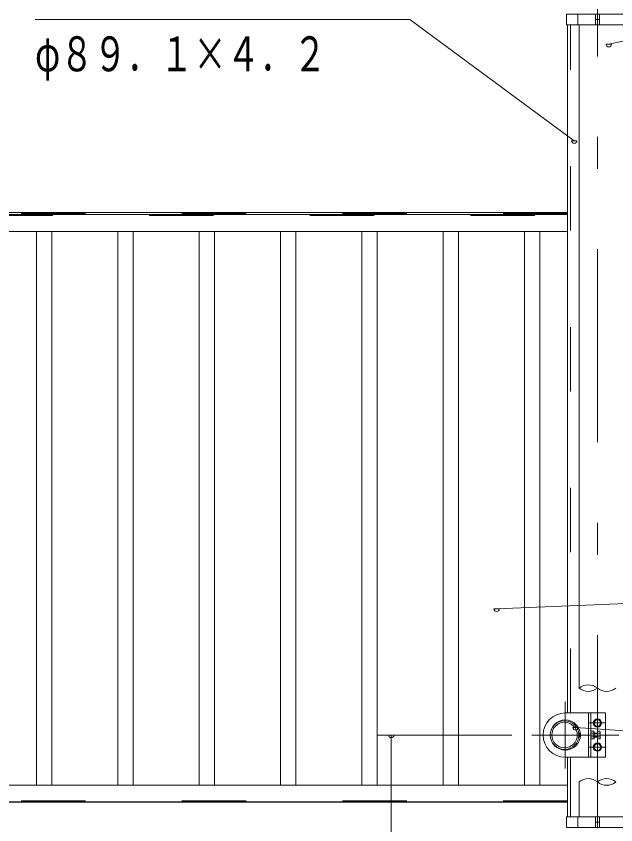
# Model space of a CAD drawing. Units: millimetres, scale not verified. Extents: x -26655 to 26659, y -10500 to 10500.
# Drawn here: x 19277 to 21516, y 1585 to 4602 of the extents above; entities that cross this region are included whole.
import ezdxf
from ezdxf.enums import TextEntityAlignment as Align

# ---------------------------------------------------------------- set-up
doc = ezdxf.new("R2010")
doc.units = ezdxf.units.MM
doc.header["$LTSCALE"] = 60
doc.linetypes.add('USER2', pattern=[10, 4, -6])
doc.linetypes.add('USER3', pattern=[24, 12, -5, 2, -5])
for name, color, linetype, lineweight in [('0-6_2-02BOLD', 7, 'Continuous', 18), ('0-7_2-12HIDDEN', 3, 'USER2', 18), ('0-8_2-22CENTER', 3, 'USER3', 18), ('0-9_2-42THIN', 4, 'Continuous', 18), ('0-A_2-52DIM', 3, 'Continuous', 18)]:
    doc.layers.add(name, color=color, linetype=linetype, lineweight=lineweight)
doc.styles.add('ＭＳ ゴシック', font='')
doc.styles.get('ＭＳ ゴシック').set_extended_font_data('MS Gothic')

msp = doc.modelspace()

# ---------------------------------------------------------------- linework, layer by layer
at = {"layer": '0-6_2-02BOLD'}
for p, q in [((21374.66, 4569.93), (21374.66, 4609.93)), ((21439.79, 4569.93), (21439.79, 4609.93)), ((21455.04, 4589.93), (21439.79, 4589.93)), ((21455.04, 4609.93), (21455.04, 4569.93)), ((21336.04, 2002.43), (21336.04, 4569.93)), ((21378.67, 2094.93), (21378.67, 4569.93)), ((17973.79, 3869.93), (21336.04, 3869.93)), ((21336.04, 3861.93), (17973.79, 3861.93)), ((17973.79, 3799.43), (21336.04, 3799.43)), ((21422.41, 2002.43), (21422.41, 1837.43)), ((21380.42, 1912.43), (21383.16, 1912.43)), ((21422.41, 1927.15), (21433.65, 1927.15)), ((21433.65, 1912.71), (21422.41, 1912.71)), ((21422.41, 1905.5), (21433.65, 1905.5)), ((21434.91, 1927.43), (21447.41, 1927.43)), ((21447.41, 1912.43), (21434.91, 1912.43)), ((21447.41, 1927.15), (21456.15, 1927.15)), ((21456.15, 1912.71), (21447.41, 1912.71)), ((21477.41, 1837.43), (21327.42, 1837.43)), ((21336.04, 1837.43), (21336.04, 1614.93)), ((21336.04, 1733.43), (17973.79, 1733.43)), ((21378.67, 1614.93), (21378.67, 1744.93)), ((17973.79, 1670.93), (21336.04, 1670.93)), ((21336.04, 1669.93), (17973.79, 1669.93)), ((21374.66, 1574.93), (21374.66, 1614.93)), ((21439.79, 1574.93), (21439.79, 1614.93)), ((21455.04, 1614.93), (21455.04, 1574.93)), ((21455.04, 1594.93), (21439.79, 1594.93))]:
    msp.add_line(p, q, dxfattribs=at)
for points in [[(21562.79, 4569.93), (21332.04, 4569.93), (21332.04, 4609.93), (21562.79, 4609.93)], [(21434.91, 1957.71), (21447.42, 1950.5), (21459.92, 1957.71), (21459.92, 1972.15), (21447.41, 1979.36), (21434.91, 1972.15)], [(21457.41, 1932.18), (21456.15, 1934.37), (21447.41, 1934.37), (21447.41, 1905.5), (21456.15, 1905.5), (21457.41, 1907.68)], [(21434.91, 1867.71), (21447.42, 1860.5), (21459.92, 1867.71), (21459.92, 1882.15), (21447.41, 1889.36), (21434.91, 1882.15)], [(21332.04, 1574.93), (21562.79, 1574.93), (21562.79, 1614.93), (21332.04, 1614.93)]]:
    msp.add_lwpolyline(points, close=True, dxfattribs=at)
for points in [[(21477.41, 1837.43), (21477.41, 2002.43), (21327.42, 2002.43)], [(21433.65, 1905.5), (21434.91, 1907.68), (21434.91, 1932.18), (21433.65, 1934.37), (21422.41, 1934.37)], [(21383.16, 1927.43), (21380.42, 1927.43), (21380.42, 1912.43), (21377.92, 1914.93), (21377.92, 1924.93), (21380.42, 1927.43)]]:
    msp.add_lwpolyline(points, dxfattribs=at)
for centre, radius in [((21327.42, 1919.93), 56.25), ((21324.54, 1919.93), 53.38), ((21324.54, 1919.93), 47.62), ((21447.41, 1964.93), 15.62), ((21447.41, 1964.93), 12.25), ((21447.41, 1874.93), 15.62), ((21447.41, 1874.93), 12.25)]:
    msp.add_circle(centre, radius, dxfattribs=at)
for centre, radius, start, end in [((21327.42, 1919.93), 82.5, 90, 270), ((21429.12, 1930.76), 5.79, 321.46857, 360), ((21413.64, 1919.93), 21.27, 340.17088, 19.83133), ((21429.12, 1909.1), 5.79, 0, 38.54623), ((21451.62, 1930.76), 5.79, 321.45377, 0), ((21436.14, 1919.93), 21.27, 340.16867, 19.82912), ((21451.62, 1909.1), 5.79, 0, 38.53143)]:
    msp.add_arc(centre, radius, start, end, dxfattribs=at)
at = {"layer": '0-7_2-12HIDDEN'}
for p, q in [((21346.53, 2002.43), (21346.53, 4569.93)), ((21336.04, 3865.93), (17973.79, 3865.93)), ((17973.79, 3858.93), (21336.04, 3858.93)), ((21414.41, 1837.43), (21414.41, 2002.43)), ((21346.54, 1614.93), (21346.54, 1837.43)), ((21336.04, 1673.93), (17973.79, 1673.93))]:
    msp.add_line(p, q, dxfattribs=at)
at = {"layer": '0-8_2-22CENTER'}
for p, q in [((21447.41, 5172.43), (21447.41, -1305.07)), ((21327.42, 1794.93), (21327.42, 2044.93)), ((21416.16, 1964.93), (21478.67, 1964.93)), ((21527.41, 1919.93), (21202.42, 1919.93)), ((21480.3, 1874.93), (21416.16, 1874.93))]:
    msp.add_line(p, q, dxfattribs=at)
at = {"layer": '0-9_2-42THIN'}
for p, q in [((19352.41, 1733.43), (19352.41, 3799.43)), ((19409.91, 3799.43), (19409.91, 1733.43)), ((19656.16, 1733.43), (19656.16, 3799.43)), ((19713.67, 3799.43), (19713.67, 1733.43)), ((19959.91, 1733.43), (19959.91, 3799.43)), ((20017.42, 3799.43), (20017.42, 1733.43)), ((20263.66, 1733.43), (20263.66, 3799.43)), ((20321.17, 3799.43), (20321.17, 1733.43)), ((20567.42, 1733.43), (20567.42, 3799.43)), ((20624.92, 3799.43), (20624.92, 1733.43)), ((20871.17, 1733.43), (20871.17, 3799.43)), ((20928.67, 3799.43), (20928.67, 1733.43)), ((21174.92, 1733.43), (21174.92, 3799.43)), ((21232.42, 3799.43), (21232.42, 1733.43)), ((21383.4, 1925.43), (21378.42, 1925.43)), ((21378.42, 1914.43), (21383.4, 1914.43)), ((21434.91, 1925.43), (21447.41, 1925.43)), ((21447.41, 1914.43), (21434.91, 1914.43))]:
    msp.add_line(p, q, dxfattribs=at)
for centre, radius, start, end in [((21413.04, 2053.92), 53.51, 50.03191, 129.96809), ((21413.04, 2135.94), 53.51, 230.03191, 309.96809), ((21481.79, 2135.95), 53.52, 230.03349, 309.96651), ((21413.04, 1703.91), 53.52, 50.03349, 129.96651), ((21481.79, 1703.92), 53.51, 50.03191, 129.96809), ((21481.79, 1785.94), 53.51, 230.03191, 309.96809)]:
    msp.add_arc(centre, radius, start, end, dxfattribs=at)
at = {"layer": '0-A_2-52DIM'}
for p, q in [((21499.9, 4497.62), (21479.9, 4497.62)), ((21370.86, 4137.53), (21350.86, 4137.53)), ((23547.42, 2489.93), (21071.14, 2390.96)), ((21081.14, 2390.96), (21061.14, 2390.96)), ((21375.81, 1948.24), (21355.81, 1948.24)), ((21127.42, 1919.93), (20627.42, 1919.93)), ((20687.41, 1919.93), (20667.41, 1919.93)), ((20677.41, 1919.93), (20677.41, 1094.93))]:
    msp.add_line(p, q, dxfattribs=at)
for points in [[(21489.9, 4497.62), (23547.42, 4939.94), (25547.41, 4939.94)], [(21360.86, 4137.53), (20747.42, 4589.93), (19347.42, 4589.93)], [(25122.42, 1789.93), (23722.42, 1789.93), (21365.81, 1948.24)]]:
    msp.add_lwpolyline(points, dxfattribs=at)
for centre in [(21489.9, 4497.62), (21360.86, 4137.53), (21071.14, 2390.96), (21365.81, 1948.24), (20677.41, 1919.93)]:
    msp.add_arc(centre, 10, 180, 0, dxfattribs=at)

# ---------------------------------------------------------------- texts
at = {"layer": '0-A_2-52DIM', "color": 7, "style": 'ＭＳ ゴシック', "width": 0.7}
msp.add_text('φ８９．１×４．２', height=130.2, dxfattribs=at).set_placement((19347.42, 4357.69), align=Align.BOTTOM_LEFT)

doc.saveas('drawing.dxf')
